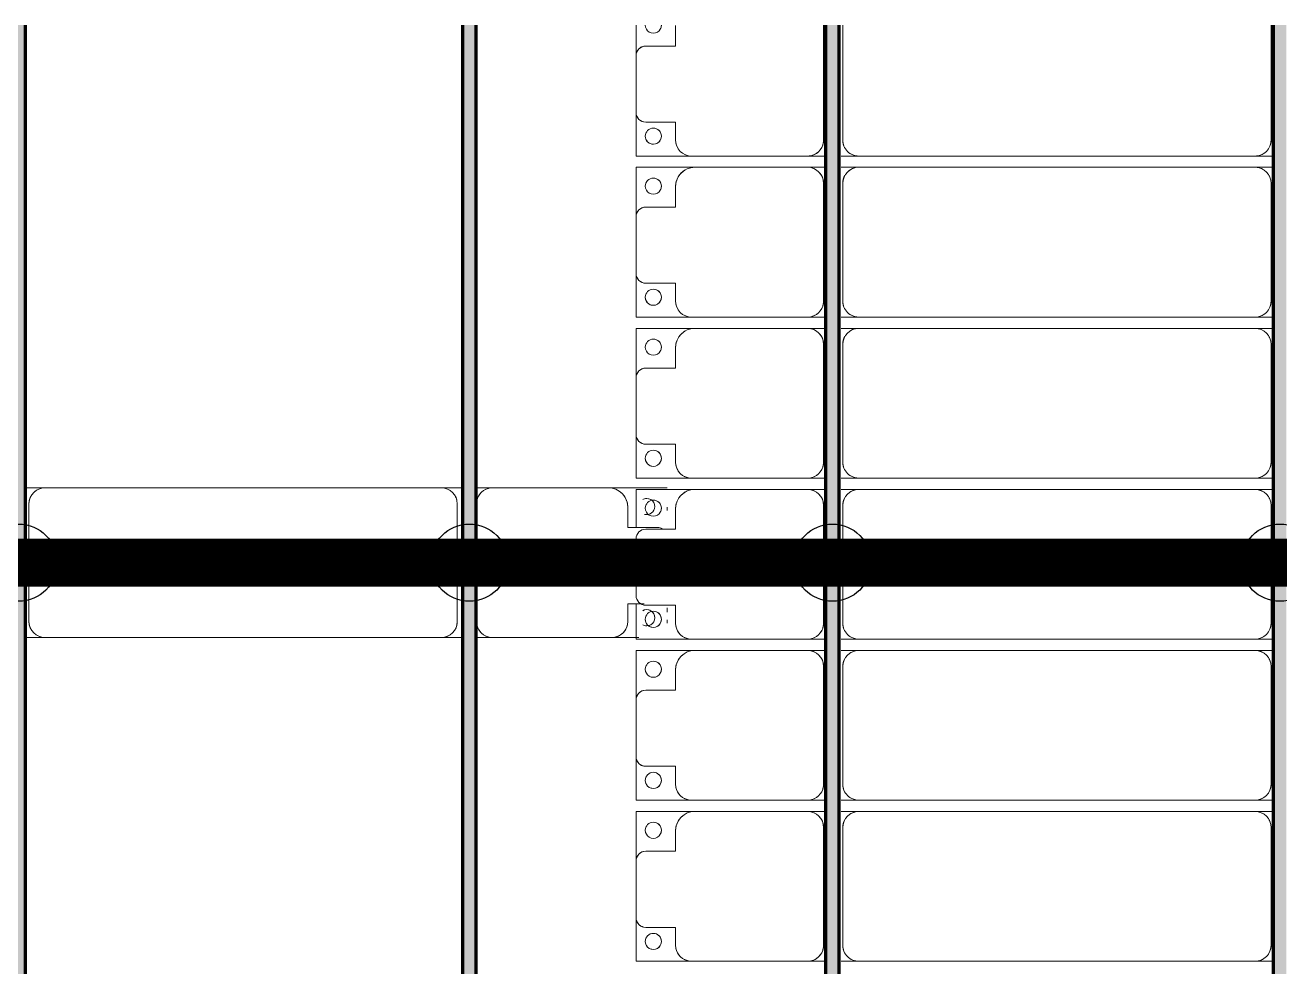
# Model space of a CAD drawing. Header units: millimetres. Extents: x -268744 to 115753, y -96240 to -10461.
# Drawn here: x -186944 to -183046, y -25571 to -22647 of the extents above; entities that cross this region are included whole.
import ezdxf

# ---------------------------------------------------------------- set-up
doc = ezdxf.new("R2010")
doc.units = ezdxf.units.MM
doc.layers.add('A-GENM', color=13, linetype='Continuous', lineweight=9)
doc.layers.add('S-BEAM', color=12, linetype='Continuous', lineweight=9)
doc.layers.add('GC-HOP 40x60 GIA CUONG', color=1, linetype='Continuous')

# ---------------------------------------------------------------- blocks, each defined once
blk = doc.blocks.new('Dai phao do pin - DẢI PHAO ĐỠ PIN-V23-KHUNG KẾT CẤU BÈ PIN 1')
at = {"layer": 'A-GENM', "color": 7}
for p, q in [((67087.6, 241.6), (67149.7, 241.6)), ((67087.6, 241.6), (67149.7, 241.6)), ((68380.3, 241.6), (67149.7, 241.6)), ((68380.3, 241.6), (68447.6, 241.6)), ((68380.3, 241.6), (68447.6, 241.6)), ((68487.6, 241.6), (68539.7, 241.6)), ((68487.6, 241.6), (68539.7, 241.6)), ((68899.7, 241.6), (68539.7, 241.6)), ((68899.7, 241.6), (69082.2, 241.6)), ((69082.2, 241.6), (68899.7, 241.6)), ((67099.7, 191.6), (67099.7, -173.4)), ((68430.3, -173.4), (68430.3, 191.6)), ((68489.7, 191.6), (68489.7, -173.4)), ((68959.7, 118.2), (68959.7, 181.6)), ((69082.2, 181.2), (69082.2, 170.6)), ((69082.2, 170.6), (69082.2, 181.2)), ((69052.2, 118.2), (68959.7, 118.2)), ((68959.7, -173.4), (68959.7, -118.2)), ((68959.7, -118.2), (69010.6, -118.2)), ((69082.2, -131.3), (69082.2, -144.7)), ((69082.2, -144.7), (69082.2, -131.3)), ((69082.2, -168), (69082.2, -178.9)), ((69082.2, -178.9), (69082.2, -168)), ((67149.7, -223.4), (67087.6, -223.4)), ((67149.7, -223.4), (67087.6, -223.4)), ((67149.7, -223.4), (68380.3, -223.4)), ((68447.6, -223.4), (68380.3, -223.4)), ((68447.6, -223.4), (68380.3, -223.4)), ((68539.7, -223.4), (68487.6, -223.4)), ((68539.7, -223.4), (68487.6, -223.4)), ((68539.7, -223.4), (68909.7, -223.4)), ((68993.6, -223.4), (68909.7, -223.4)), ((68909.7, -223.4), (68993.6, -223.4))]:
    blk.add_line(p, q, dxfattribs=at)
for centre, radius, start, end in [((67149.7, 191.6), 50, 90, 180), ((67149.7, 191.6), 50, 105, 135), ((68380.3, 191.6), 50, 360, 90), ((68380.3, 191.6), 50, 60, 90), ((68539.7, 191.6), 50, 90, 180), ((68539.7, 191.6), 50, 105, 180), ((68899.7, 181.6), 60, 360, 90), ((67149.7, 191.6), 50, 150, 180), ((68380.3, 191.6), 50, 15, 30), ((68899.7, 181.6), 60, 360, 60), ((69018.6, 183.2), 25, 0, 120), ((69018.6, 183.2), 25, 90, 120), ((69018.6, 183.2), 25, 0, 89.8669), ((69018.6, 183.2), 25, 255, 0), ((69018.6, 183.2), 25, 255, 0), ((69052.2, 88.2), 30, 60, 90), ((69018.6, -161.8), 25, 0, 120), ((69018.6, -161.8), 25, 105, 120), ((69018.6, -161.8), 25, 0, 89.8669), ((67149.7, -173.4), 50, 180, 270), ((67149.7, -173.4), 50, 180, 210), ((68380.3, -173.4), 50, 270, 0), ((68380.3, -173.4), 50, 330, 0), ((68539.7, -173.4), 50, 180, 270), ((68539.7, -173.4), 50, 180, 255), ((68909.7, -173.4), 50, 270, 360), ((68909.7, -173.4), 50, 285, 360), ((69018.6, -161.8), 25, 240, 0), ((69018.6, -161.8), 25, 240, 270), ((69018.6, -161.8), 25, 270.1331, 0), ((67149.7, -173.4), 50, 240, 270), ((68380.3, -173.4), 50, 285, 300)]:
    blk.add_arc(centre, radius, start, end, dxfattribs=at)
blk = doc.blocks.new('Dải phao đi lại kèm đỡ invester - DẢI PHAO ĐI LẠI-102783-KHUNG KẾT CẤU BÈ PIN 1')
at = {"layer": 'A-GENM', "color": 7}
for p, q in [((2723.4, 667.6), (2723.4, 610.3)), ((2723.4, 667.6), (2723.4, 610.3)), ((2758.4, 610.3), (2758.4, 667.6)), ((2758.4, 610.3), (2758.4, 667.6)), ((3223.4, 667.6), (3223.4, 610.3)), ((3223.4, 667.6), (3223.4, 610.3)), ((3258.4, 610.3), (3258.4, 667.6)), ((3258.4, 610.3), (3258.4, 667.6)), ((3723.4, 667.6), (3723.4, 610.3)), ((3723.4, 667.6), (3723.4, 610.3)), ((3758.4, 610.3), (3758.4, 667.6)), ((3758.4, 610.3), (3758.4, 667.6)), ((4223.4, 667.6), (4223.4, 610.3)), ((4223.4, 667.6), (4223.4, 610.3)), ((4258.4, 610.3), (4258.4, 667.6)), ((4258.4, 610.3), (4258.4, 667.6)), ((4723.4, 667.6), (4723.4, 610.3)), ((4723.4, 667.6), (4723.4, 610.3)), ((4758.4, 610.3), (4758.4, 667.6)), ((4758.4, 610.3), (4758.4, 667.6)), ((5223.4, 667.6), (5223.4, 610.3)), ((5223.4, 667.6), (5223.4, 610.3)), ((2673.4, 660.3), (2316.8, 660.3)), ((3173.4, 660.3), (2808.4, 660.3)), ((3673.4, 660.3), (3308.4, 660.3)), ((4173.4, 660.3), (3808.4, 660.3)), ((4673.4, 660.3), (4308.4, 660.3)), ((5173.4, 660.3), (4808.4, 660.3)), ((2723.4, -620.3), (2723.4, 610.3)), ((2758.4, 610.3), (2758.4, -620.3)), ((3223.4, -620.3), (3223.4, 610.3)), ((3258.4, 610.3), (3258.4, -620.3)), ((3723.4, -620.3), (3723.4, 610.3)), ((3758.4, 610.3), (3758.4, -620.3)), ((4223.4, -620.3), (4223.4, 610.3)), ((4258.4, 610.3), (4258.4, -620.3)), ((4723.4, -620.3), (4723.4, 610.3)), ((4758.4, 610.3), (4758.4, -620.3)), ((5223.4, -620.3), (5223.4, 610.3)), ((2723.4, -620.3), (2723.4, -674.8)), ((2723.4, -620.3), (2723.4, -674.8)), ((2758.4, -674.8), (2758.4, -620.3)), ((2758.4, -674.8), (2758.4, -620.3)), ((3223.4, -620.3), (3223.4, -674.8)), ((3223.4, -620.3), (3223.4, -674.8)), ((3258.4, -674.8), (3258.4, -620.3)), ((3258.4, -674.8), (3258.4, -620.3)), ((3723.4, -620.3), (3723.4, -674.8)), ((3723.4, -620.3), (3723.4, -674.8)), ((3758.4, -674.8), (3758.4, -620.3)), ((3758.4, -674.8), (3758.4, -620.3)), ((4223.4, -620.3), (4223.4, -674.8)), ((4223.4, -620.3), (4223.4, -674.8)), ((4258.4, -674.8), (4258.4, -620.3)), ((4258.4, -674.8), (4258.4, -620.3)), ((4723.4, -620.3), (4723.4, -674.8)), ((4723.4, -620.3), (4723.4, -674.8)), ((4758.4, -674.8), (4758.4, -620.3)), ((4758.4, -674.8), (4758.4, -620.3)), ((5223.4, -620.3), (5223.4, -674.8)), ((5223.4, -620.3), (5223.4, -674.8)), ((2316.8, -670.3), (2673.4, -670.3)), ((2808.4, -670.3), (3173.4, -670.3)), ((3308.4, -670.3), (3673.4, -670.3)), ((3808.4, -670.3), (4173.4, -670.3)), ((4308.4, -670.3), (4673.4, -670.3)), ((4808.4, -670.3), (5173.4, -670.3)), ((2673.4, -729.7), (2316.8, -729.7)), ((2723.4, -722.4), (2723.4, -779.7)), ((2723.4, -722.4), (2723.4, -779.7)), ((2758.4, -779.7), (2758.4, -722.4)), ((2758.4, -779.7), (2758.4, -722.4)), ((3173.4, -729.7), (2808.4, -729.7)), ((3223.4, -722.4), (3223.4, -779.7)), ((3223.4, -722.4), (3223.4, -779.7)), ((3258.4, -779.7), (3258.4, -722.4)), ((3258.4, -779.7), (3258.4, -722.4)), ((3673.4, -729.7), (3308.4, -729.7)), ((3723.4, -722.4), (3723.4, -779.7)), ((3723.4, -722.4), (3723.4, -779.7)), ((3758.4, -779.7), (3758.4, -722.4)), ((3758.4, -779.7), (3758.4, -722.4)), ((4173.4, -729.7), (3808.4, -729.7)), ((4223.4, -722.4), (4223.4, -779.7)), ((4223.4, -722.4), (4223.4, -779.7)), ((4258.4, -779.7), (4258.4, -722.4)), ((4258.4, -779.7), (4258.4, -722.4)), ((4673.4, -729.7), (4308.4, -729.7)), ((4723.4, -722.4), (4723.4, -779.7)), ((4723.4, -722.4), (4723.4, -779.7)), ((4758.4, -779.7), (4758.4, -722.4)), ((4758.4, -779.7), (4758.4, -722.4)), ((5173.4, -729.7), (4808.4, -729.7)), ((5223.4, -722.4), (5223.4, -779.7)), ((5223.4, -722.4), (5223.4, -779.7)), ((2723.4, -1139.7), (2723.4, -779.7)), ((2758.4, -779.7), (2758.4, -1129.7)), ((3223.4, -1139.7), (3223.4, -779.7)), ((3258.4, -779.7), (3258.4, -1129.7)), ((3723.4, -1139.7), (3723.4, -779.7)), ((3758.4, -779.7), (3758.4, -1129.7)), ((4223.4, -1139.7), (4223.4, -779.7)), ((4258.4, -779.7), (4258.4, -1129.7)), ((4723.4, -1139.7), (4723.4, -779.7)), ((4758.4, -779.7), (4758.4, -1129.7)), ((5223.4, -1139.7), (5223.4, -779.7)), ((2758.4, -1312.2), (2758.4, -1129.7)), ((2758.4, -1129.7), (2758.4, -1312.2)), ((3258.4, -1312.2), (3258.4, -1129.7)), ((3258.4, -1129.7), (3258.4, -1312.2)), ((3758.4, -1312.2), (3758.4, -1129.7)), ((3758.4, -1129.7), (3758.4, -1312.2)), ((4258.4, -1312.2), (4258.4, -1129.7)), ((4258.4, -1129.7), (4258.4, -1312.2)), ((4758.4, -1312.2), (4758.4, -1129.7)), ((4758.4, -1129.7), (4758.4, -1312.2)), ((2723.4, -1139.7), (2723.4, -1312.2)), ((2723.4, -1312.2), (2723.4, -1139.7)), ((3223.4, -1139.7), (3223.4, -1312.2)), ((3223.4, -1312.2), (3223.4, -1139.7)), ((3723.4, -1139.7), (3723.4, -1312.2)), ((3723.4, -1312.2), (3723.4, -1139.7)), ((4223.4, -1139.7), (4223.4, -1312.2)), ((4223.4, -1312.2), (4223.4, -1139.7)), ((4723.4, -1139.7), (4723.4, -1312.2)), ((4723.4, -1312.2), (4723.4, -1139.7)), ((5223.4, -1139.7), (5223.4, -1312.2)), ((5223.4, -1312.2), (5223.4, -1139.7)), ((2318.4, -1189.7), (2381.8, -1189.7)), ((2381.8, -1189.7), (2381.8, -1282.2)), ((2618.2, -1282.2), (2618.2, -1189.7)), ((2618.2, -1189.7), (2673.4, -1189.7)), ((2818.4, -1189.7), (2881.8, -1189.7)), ((2881.8, -1189.7), (2881.8, -1282.2)), ((3118.2, -1282.2), (3118.2, -1189.7)), ((3118.2, -1189.7), (3173.4, -1189.7)), ((3318.4, -1189.7), (3381.8, -1189.7)), ((3381.8, -1189.7), (3381.8, -1282.2)), ((3618.2, -1282.2), (3618.2, -1189.7)), ((3618.2, -1189.7), (3673.4, -1189.7)), ((3818.4, -1189.7), (3881.8, -1189.7)), ((3881.8, -1189.7), (3881.8, -1282.2)), ((4118.2, -1282.2), (4118.2, -1189.7)), ((4118.2, -1189.7), (4173.4, -1189.7)), ((4318.4, -1189.7), (4381.8, -1189.7)), ((4381.8, -1189.7), (4381.8, -1282.2)), ((4618.2, -1282.2), (4618.2, -1189.7)), ((4618.2, -1189.7), (4673.4, -1189.7)), ((4818.4, -1189.7), (4881.8, -1189.7)), ((4881.8, -1189.7), (4881.8, -1282.2)), ((5118.2, -1282.2), (5118.2, -1189.7)), ((5118.2, -1189.7), (5173.4, -1189.7)), ((2411.8, -1312.2), (2316.8, -1312.2)), ((2316.8, -1312.2), (2411.8, -1312.2)), ((2411.8, -1312.2), (2588.2, -1312.2)), ((2723.4, -1312.2), (2588.2, -1312.2)), ((2588.2, -1312.2), (2723.4, -1312.2)), ((2911.8, -1312.2), (2758.4, -1312.2)), ((2765.6, -1312.2), (2911.8, -1312.2)), ((2911.8, -1312.2), (3088.2, -1312.2)), ((3223.4, -1312.2), (3088.2, -1312.2)), ((3088.2, -1312.2), (3223.4, -1312.2)), ((3411.8, -1312.2), (3258.4, -1312.2)), ((3258.4, -1312.2), (3411.8, -1312.2)), ((3411.8, -1312.2), (3588.2, -1312.2)), ((3723.4, -1312.2), (3588.2, -1312.2)), ((3588.2, -1312.2), (3723.4, -1312.2)), ((3876.8, -1312.2), (3758.4, -1312.2)), ((3758.4, -1312.2), (3876.8, -1312.2)), ((3911.8, -1312.2), (4088.2, -1312.2)), ((4223.4, -1312.2), (4113.2, -1312.2)), ((4113.2, -1312.2), (4223.4, -1312.2)), ((4411.8, -1312.2), (4258.4, -1312.2)), ((4258.4, -1312.2), (4411.8, -1312.2)), ((4411.8, -1312.2), (4588.2, -1312.2)), ((4723.4, -1312.2), (4588.2, -1312.2)), ((4588.2, -1312.2), (4723.4, -1312.2)), ((4911.8, -1312.2), (4758.4, -1312.2)), ((4758.4, -1312.2), (4911.8, -1312.2)), ((4911.8, -1312.2), (5088.2, -1312.2)), ((5223.4, -1312.2), (5088.2, -1312.2)), ((5088.2, -1312.2), (5223.4, -1312.2))]:
    blk.add_line(p, q, dxfattribs=at)
for centre, radius, start, end in [((2673.4, 610.3), 50, 360, 90), ((2673.4, 610.3), 50, 60, 90), ((2673.4, 610.3), 50, 15, 30), ((2808.4, 610.3), 50, 90, 180), ((2808.4, 610.3), 50, 149.0031, 180), ((2808.4, 610.3), 50, 105, 120), ((3173.4, 610.3), 50, 360, 90), ((3173.4, 610.3), 50, 60, 90), ((3173.4, 610.3), 50, 15, 30), ((3308.4, 610.3), 50, 90, 180), ((3308.4, 610.3), 50, 150, 180), ((3308.4, 610.3), 50, 105, 120), ((3673.4, 610.3), 50, 360, 90), ((3673.4, 610.3), 50, 60, 90), ((3673.4, 610.3), 50, 15, 30), ((3808.4, 610.3), 50, 90, 180), ((3808.4, 610.3), 50, 150, 180), ((3808.4, 610.3), 50, 105, 120), ((4173.4, 610.3), 50, 360, 90), ((4173.4, 610.3), 50, 60, 90), ((4173.4, 610.3), 50, 15, 30), ((4308.4, 610.3), 50, 90, 180), ((4308.4, 610.3), 50, 150, 180), ((4308.4, 610.3), 50, 105, 120), ((4673.4, 610.3), 50, 360, 90), ((4673.4, 610.3), 50, 60, 90), ((4673.4, 610.3), 50, 15, 30), ((4808.4, 610.3), 50, 90, 180), ((4808.4, 610.3), 50, 150, 180), ((4808.4, 610.3), 50, 105, 120), ((5173.4, 610.3), 50, 360, 90), ((5173.4, 610.3), 50, 60, 90), ((5173.4, 610.3), 50, 15, 30), ((2673.4, -620.3), 50, 270, 0), ((2673.4, -620.3), 50, 330, 0), ((2808.4, -620.3), 50, 180, 270), ((3173.4, -620.3), 50, 270, 0), ((3173.4, -620.3), 50, 330, 0), ((3308.4, -620.3), 50, 180, 270), ((3673.4, -620.3), 50, 270, 0), ((3673.4, -620.3), 50, 330, 0), ((3808.4, -620.3), 50, 180, 270), ((4173.4, -620.3), 50, 270, 0), ((4173.4, -620.3), 50, 330, 0), ((4308.4, -620.3), 50, 180, 270), ((4673.4, -620.3), 50, 270, 0), ((4673.4, -620.3), 50, 330, 0), ((4808.4, -620.3), 50, 180, 270), ((5173.4, -620.3), 50, 270, 0), ((5173.4, -620.3), 50, 330, 0), ((2808.4, -620.3), 50, 195, 225), ((3308.4, -620.3), 50, 195, 225), ((3808.4, -620.3), 50, 195, 225), ((4308.4, -620.3), 50, 195, 225), ((4808.4, -620.3), 50, 195, 225), ((2673.4, -620.3), 50, 270, 300), ((2808.4, -620.3), 50, 240, 270), ((3173.4, -620.3), 50, 270, 300), ((3308.4, -620.3), 50, 240, 270), ((3673.4, -620.3), 50, 270, 300), ((3808.4, -620.3), 50, 240, 270), ((4173.4, -620.3), 50, 270, 300), ((4308.4, -620.3), 50, 240, 270), ((4673.4, -620.3), 50, 270, 300), ((4808.4, -620.3), 50, 240, 270), ((5173.4, -620.3), 50, 270, 300), ((2673.4, -779.7), 50, 360, 90), ((2673.4, -779.7), 50, 15, 90), ((2808.4, -779.7), 50, 90, 180), ((2808.4, -779.7), 50, 90, 165), ((3173.4, -779.7), 50, 360, 90), ((3173.4, -779.7), 50, 15, 90), ((3308.4, -779.7), 50, 90, 180), ((3308.4, -779.7), 50, 90, 165), ((3673.4, -779.7), 50, 360, 90), ((3673.4, -779.7), 50, 15, 90), ((3808.4, -779.7), 50, 90, 180), ((3808.4, -779.7), 50, 90, 165), ((4173.4, -779.7), 50, 360, 90), ((4173.4, -779.7), 50, 15, 90), ((4308.4, -779.7), 50, 90, 180), ((4308.4, -779.7), 50, 90, 165), ((4673.4, -779.7), 50, 360, 90), ((4673.4, -779.7), 50, 15, 90), ((4808.4, -779.7), 50, 90, 180), ((4808.4, -779.7), 50, 90, 165), ((5173.4, -779.7), 50, 360, 90), ((5173.4, -779.7), 50, 15, 90), ((2818.4, -1129.7), 60, 180, 270), ((3318.4, -1129.7), 60, 180, 270), ((3818.4, -1129.7), 60, 180, 270), ((4318.4, -1129.7), 60, 180, 270), ((4818.4, -1129.7), 60, 180, 270), ((2673.4, -1139.7), 50, 270, 360), ((2673.4, -1139.7), 50, 270, 345), ((2818.4, -1129.7), 60, 210, 270), ((3173.4, -1139.7), 50, 270, 360), ((3173.4, -1139.7), 50, 270, 345), ((3318.4, -1129.7), 60, 210, 270), ((3673.4, -1139.7), 50, 270, 360), ((3673.4, -1139.7), 50, 270, 345), ((3818.4, -1129.7), 60, 210, 270), ((4173.4, -1139.7), 50, 270, 360), ((4173.4, -1139.7), 50, 270, 345), ((4318.4, -1129.7), 60, 210, 270), ((4673.4, -1139.7), 50, 270, 360), ((4673.4, -1139.7), 50, 270, 345), ((4818.4, -1129.7), 60, 210, 270), ((5173.4, -1139.7), 50, 270, 360), ((5173.4, -1139.7), 50, 270, 345), ((2316.8, -1258.6), 25, 270, 90), ((2316.8, -1258.6), 25, 60, 90), ((2316.8, -1258.6), 25, 270, 30), ((2661.8, -1258.6), 25, 90, 270), ((2661.8, -1258.6), 25, 90, 165), ((2661.8, -1258.6), 25, 270, 90), ((2661.8, -1258.6), 25, 15, 90), ((2816.8, -1258.6), 25, 90, 270), ((2816.8, -1258.6), 25, 90, 165), ((2816.8, -1258.6), 25, 270, 90), ((2816.8, -1258.6), 25, 60, 90), ((2816.8, -1258.6), 25, 270, 30), ((3161.8, -1258.6), 25, 90, 270), ((3161.8, -1258.6), 25, 90, 165), ((3161.8, -1258.6), 25, 270, 90), ((3161.8, -1258.6), 25, 15, 90), ((3316.8, -1258.6), 25, 90, 270), ((3316.8, -1258.6), 25, 90, 165), ((3316.8, -1258.6), 25, 270, 90), ((3316.8, -1258.6), 25, 60, 90), ((3316.8, -1258.6), 25, 270, 30), ((3661.8, -1258.6), 25, 90, 270), ((3661.8, -1258.6), 25, 90, 165), ((3661.8, -1258.6), 25, 270, 90), ((3661.8, -1258.6), 25, 15, 90), ((3816.8, -1258.6), 25, 90, 270), ((3816.8, -1258.6), 25, 90, 165), ((3816.8, -1258.6), 25, 270, 90), ((3816.8, -1258.6), 25, 60, 90), ((3816.8, -1258.6), 25, 270, 30), ((4161.8, -1258.6), 25, 90, 270), ((4161.8, -1258.6), 25, 90, 165), ((4161.8, -1258.6), 25, 270, 90), ((4161.8, -1258.6), 25, 15, 90), ((4316.8, -1258.6), 25, 90, 270), ((4316.8, -1258.6), 25, 90, 165), ((4316.8, -1258.6), 25, 270, 90), ((4316.8, -1258.6), 25, 60, 90), ((4316.8, -1258.6), 25, 270, 30), ((4661.8, -1258.6), 25, 90, 270), ((4661.8, -1258.6), 25, 90, 165), ((4661.8, -1258.6), 25, 270, 90), ((4661.8, -1258.6), 25, 15, 90), ((4816.8, -1258.6), 25, 90, 270), ((4816.8, -1258.6), 25, 90, 165), ((4816.8, -1258.6), 25, 270, 90), ((4816.8, -1258.6), 25, 60, 90), ((4816.8, -1258.6), 25, 270, 30), ((5161.8, -1258.6), 25, 90, 270), ((5161.8, -1258.6), 25, 90, 165), ((5161.8, -1258.6), 25, 270, 90), ((5161.8, -1258.6), 25, 15, 90), ((2411.8, -1282.2), 30, 180, 270), ((2588.2, -1282.2), 30, 270, 0), ((2661.8, -1258.6), 25, 180, 270), ((2661.8, -1258.6), 25, 270, 0), ((2816.8, -1258.6), 25, 180, 270), ((2911.8, -1282.2), 30, 180, 270), ((3088.2, -1282.2), 30, 270, 0), ((3161.8, -1258.6), 25, 180, 270), ((3161.8, -1258.6), 25, 270, 0), ((3316.8, -1258.6), 25, 180, 270), ((3411.8, -1282.2), 30, 180, 270), ((3588.2, -1282.2), 30, 270, 0), ((3661.8, -1258.6), 25, 180, 270), ((3661.8, -1258.6), 25, 270, 360), ((3816.8, -1258.6), 25, 180, 270), ((3911.8, -1282.2), 30, 180, 270), ((4088.2, -1282.2), 30, 270, 0), ((4161.8, -1258.6), 25, 180, 270), ((4161.8, -1258.6), 25, 270, 0), ((4316.8, -1258.6), 25, 180, 270), ((4411.8, -1282.2), 30, 180, 270), ((4588.2, -1282.2), 30, 270, 0), ((4661.8, -1258.6), 25, 180, 270), ((4661.8, -1258.6), 25, 270, 360), ((4816.8, -1258.6), 25, 180, 270), ((4911.8, -1282.2), 30, 180, 270), ((5088.2, -1282.2), 30, 270, 0), ((5161.8, -1258.6), 25, 180, 270), ((5161.8, -1258.6), 25, 270, 0), ((2411.8, -1282.2), 30, 195, 225), ((2411.8, -1282.2), 30, 195, 255), ((2411.8, -1282.2), 30, 195, 225), ((2588.2, -1282.2), 30, 285, 345), ((2588.2, -1282.2), 30, 285, 300), ((2588.2, -1282.2), 30, 285, 300), ((2588.2, -1282.2), 30, 315, 345), ((2588.2, -1282.2), 30, 315, 345), ((2911.8, -1282.2), 30, 195, 225), ((2911.8, -1282.2), 30, 195, 255), ((2911.8, -1282.2), 30, 195, 225), ((3088.2, -1282.2), 30, 285, 345), ((3088.2, -1282.2), 30, 285, 300), ((3088.2, -1282.2), 30, 285, 300), ((3088.2, -1282.2), 30, 315, 345), ((3088.2, -1282.2), 30, 315, 345), ((3411.8, -1282.2), 30, 195, 225), ((3411.8, -1282.2), 30, 195, 255), ((3411.8, -1282.2), 30, 195, 225), ((3588.2, -1282.2), 30, 285, 345), ((3588.2, -1282.2), 30, 285, 300), ((3588.2, -1282.2), 30, 285, 300), ((3588.2, -1282.2), 30, 315, 345), ((3588.2, -1282.2), 30, 315, 345), ((4088.2, -1282.2), 30, 330, 345), ((4088.2, -1282.2), 30, 330, 345), ((4411.8, -1282.2), 30, 195, 225), ((4411.8, -1282.2), 30, 195, 255), ((4411.8, -1282.2), 30, 195, 225), ((4588.2, -1282.2), 30, 285, 345), ((4588.2, -1282.2), 30, 285, 300), ((4588.2, -1282.2), 30, 285, 300), ((4588.2, -1282.2), 30, 324.4993, 345), ((4588.2, -1282.2), 30, 324.4993, 345), ((4911.8, -1282.2), 30, 195, 225), ((4911.8, -1282.2), 30, 195, 255), ((4911.8, -1282.2), 30, 195, 225), ((5088.2, -1282.2), 30, 285, 345), ((5088.2, -1282.2), 30, 285, 300), ((5088.2, -1282.2), 30, 285, 300), ((5088.2, -1282.2), 30, 315, 345), ((5088.2, -1282.2), 30, 315, 345)]:
    blk.add_arc(centre, radius, start, end, dxfattribs=at)
blk = doc.blocks.new('Dầm C52 - Dầm C52-V2-KHUNG KẾT CẤU BÈ PIN 1')
at = {"layer": 'S-BEAM', "lineweight": 140}
h = blk.add_hatch(color=1, dxfattribs=at)
h.paths.add_polyline_path([(-25480.9, 20), (-25480.9, -20), (-25440.9, -20), (-25440.9, 20)])
h.paths.add_polyline_path([(-25400.9, 20), (-25400.9, -20), (-19440.9, -20), (-19443, 20), (-24983.5, 20)])
h.paths.add_polyline_path([(-19400.9, 20), (-19400.9, -20), (-13440.9, -20), (-13440.9, 20), (-18519.6, 20)])
h.paths.add_polyline_path([(-13400.9, -20), (-7440.9, -20), (-7440.9, 20), (-13400.9, 20)])
h.paths.add_polyline_path([(-7400.9, 20), (-7400.9, -20), (-1440.9, -20), (-1440.9, 20), (-6515.3, 20)])
h.paths.add_polyline_path([(-1400.9, 20), (-1400.9, -20), (4559.1, -20), (4559.1, 20), (-974.9, 20)])
h.paths.add_polyline_path([(4599.1, -20), (10559.1, -20), (10559.1, 20), (4599.1, 20)])
h.paths.add_polyline_path([(10599.1, -20), (16559.1, -20), (16559.1, 20), (10599.1, 20)])
h.paths.add_polyline_path([(16599.1, 20), (16599.1, -20), (22559.1, -20), (22559.1, 20), (17493.2, 20)])
h.paths.add_polyline_path([(22599.1, 20), (22599.1, -20), (25259.1, -20), (25259.1, 20), (23033.7, 20)])
h.paths.add_polyline_path([(25299.1, -20), (25480.9, -20), (25480.9, 20), (25299.1, 20)])
at = {"layer": 'S-BEAM', "color": 1, "lineweight": 140}
blk.add_line((22559.1, -20), (16599.1, -20), dxfattribs=at)
blk = doc.blocks.new('Dầm C52 - Dầm C52-V19-KHUNG KẾT CẤU BÈ PIN 1')
at = {"layer": 'S-BEAM', "lineweight": 140}
h = blk.add_hatch(color=1, dxfattribs=at)
h.paths.add_polyline_path([(-25480.9, 20), (-25480.9, -20), (-25440.9, -20), (-25445.2, 20)])
h.paths.add_polyline_path([(-25400.9, -20), (-19440.9, -20), (-19443, 20), (-25400.9, 20)])
h.paths.add_polyline_path([(-19400.9, -20), (-13440.9, -20), (-13440.9, 20), (-19400.9, 20)])
h.paths.add_polyline_path([(-13400.9, -20), (-7440.9, -20), (-7440.9, 20), (-13400.9, 20)])
h.paths.add_polyline_path([(-7400.9, -20), (-1440.9, -20), (-1440.9, 20), (-7400.9, 20)])
h.paths.add_polyline_path([(-1400.9, -20), (4559.1, -20), (4559.1, 20), (-1400.9, 20)])
h.paths.add_polyline_path([(4599.1, -20), (10559.1, -20), (10559.1, 20), (4599.1, 20)])
h.paths.add_polyline_path([(10599.1, -20), (16559.1, -20), (16559.1, 20), (10599.1, 20)])
h.paths.add_polyline_path([(16599.1, -20), (22559.1, -20), (22559.1, 20), (16599.1, 20)])
h.paths.add_polyline_path([(22599.1, -20), (25259.1, -20), (25259.1, 20), (22599.1, 20)])
h.paths.add_polyline_path([(25299.1, 20), (25299.1, -20), (25441.8, -20), (25441.8, 20)])
at = {"layer": 'S-BEAM', "color": 1, "lineweight": 140}
for p, q in [((16599.1, 20), (22559.1, 20)), ((22559.1, -20), (16599.1, -20))]:
    blk.add_line(p, q, dxfattribs=at)
blk = doc.blocks.new('Dầm C52 - Dầm C52-V1-KHUNG KẾT CẤU BÈ PIN 1')
at = {"layer": 'S-BEAM', "lineweight": 140}
h = blk.add_hatch(color=1, dxfattribs=at)
h.paths.add_polyline_path([(-25480.9, 20), (-25480.9, -20), (-25440.9, -20), (-25445.2, 20)])
h.paths.add_polyline_path([(-25400.9, -20), (-19440.9, -20), (-19443, 20), (-25400.9, 20)])
h.paths.add_polyline_path([(-19400.9, 20), (-19400.9, -20), (-13440.9, -20), (-13440.9, 20), (-18981.3, 20)])
h.paths.add_polyline_path([(-13400.9, -20), (-7440.9, -20), (-7440.9, 20), (-13400.9, 20)])
h.paths.add_polyline_path([(-7400.9, 20), (-7400.9, -20), (-1440.9, -20), (-1440.9, 20), (-6977, 20)])
h.paths.add_polyline_path([(-1400.9, -20), (4559.1, -20), (4559.1, 20), (-1400.9, 20)])
h.paths.add_polyline_path([(4599.1, 20), (4599.1, -20), (10559.1, -20), (10559.1, 20), (5027.2, 20)])
h.paths.add_polyline_path([(10599.1, -20), (16559.1, -20), (16559.1, 20), (10599.1, 20)])
h.paths.add_polyline_path([(16599.1, 20), (16599.1, -20), (22559.1, -20), (22559.1, 20), (17031.5, 20)])
h.paths.add_polyline_path([(22599.1, -20), (25259.1, -20), (25259.1, 20), (22599.1, 20)])
h.paths.add_polyline_path([(25299.1, -20), (25480.9, -20), (25480.9, 20), (25299.1, 20)])
at = {"layer": 'S-BEAM', "color": 1, "lineweight": 140}
for p, q in [((16599.1, 20), (22559.1, 20)), ((22559.1, -20), (16599.1, -20))]:
    blk.add_line(p, q, dxfattribs=at)
blk = doc.blocks.new('Dầm C52 - Dầm C52-102503-KHUNG KẾT CẤU BÈ PIN 1')
at = {"layer": 'S-BEAM', "lineweight": 140}
h = blk.add_hatch(color=1, dxfattribs=at)
h.paths.add_polyline_path([(-25480.9, 20), (-25480.9, -20), (-25440.9, -20), (-25440.9, 20)])
h.paths.add_polyline_path([(-25400.9, 20), (-25400.9, -20), (-19440.9, -20), (-19443, 20), (-24983.5, 20)])
h.paths.add_polyline_path([(-19400.9, 20), (-19400.9, -20), (-13440.9, -20), (-13440.9, 20), (-17596.2, 20)])
h.paths.add_polyline_path([(-13400.9, -20), (-7440.9, -20), (-7440.9, 20), (-13400.9, 20)])
h.paths.add_polyline_path([(-7400.9, -20), (-1440.9, -20), (-1440.9, 20), (-7400.9, 20)])
h.paths.add_polyline_path([(-1400.9, -20), (4559.1, -20), (4559.1, 20), (-1400.9, 20)])
h.paths.add_polyline_path([(4599.1, -20), (10559.1, -20), (10559.1, 20), (4599.1, 20)])
h.paths.add_polyline_path([(10599.1, 20), (10599.1, -20), (16559.1, -20), (16559.1, 20), (11952.8, 20)])
h.paths.add_polyline_path([(16599.1, -20), (22559.1, -20), (22559.1, 20), (16599.1, 20)])
h.paths.add_polyline_path([(22599.1, -20), (25259.1, -20), (25259.1, 20), (22599.1, 20)])
h.paths.add_polyline_path([(25299.1, -20), (25441.8, -20), (25441.8, 20), (25299.1, 20)])
at = {"layer": 'S-BEAM', "color": 1, "lineweight": 140}
blk.add_line((16599.1, 20), (22559.1, 20), dxfattribs=at)
blk = doc.blocks.new('be pin 1_rvt-1-KHUNG KẾT CẤU BÈ PIN 1')
at = {"layer": 'A-GENM', "lineweight": 9, "rotation": 270.0000000003262}
blk.add_blockref('Dải phao đi lại kèm đỡ invester - DẢI PHAO ĐI LẠI-102783-KHUNG KẾT CẤU BÈ PIN 1', (-183734, -20329.7), dxfattribs=at)
at = {"layer": 'A-GENM', "lineweight": 9}
blk.add_blockref('Dai phao do pin - DẢI PHAO ĐỠ PIN-V23-KHUNG KẾT CẤU BÈ PIN 1', (-254031.8, -24324.7), dxfattribs=at)
at = {"layer": 'S-BEAM', "lineweight": 9, "rotation": 90.00000000032618}
for name, p in [('Dầm C52 - Dầm C52-V2-KHUNG KẾT CẤU BÈ PIN 1', (-186964.1, -45205.6)), ('Dầm C52 - Dầm C52-V1-KHUNG KẾT CẤU BÈ PIN 1', (-184436.4, -45205.6)), ('Dầm C52 - Dầm C52-V19-KHUNG KẾT CẤU BÈ PIN 1', (-185564.1, -45205.6)), ('Dầm C52 - Dầm C52-102503-KHUNG KẾT CẤU BÈ PIN 1', (-183046.4, -45205.6))]:
    blk.add_blockref(name, p, dxfattribs=at)

msp = doc.modelspace()

# ---------------------------------------------------------------- linework, layer by layer
at = {"layer": 'GC-HOP 40x60 GIA CUONG', "const_width": 150}
msp.add_lwpolyline([(-194729.2, -24315.6), (-180179.2, -24315.6)], dxfattribs=at)
at = {"layer": 'GC-HOP 40x60 GIA CUONG'}
for centre in [(-186964.1, -24315.6), (-185564.1, -24315.6), (-184436.4, -24315.6), (-183046.4, -24315.6)]:
    msp.add_circle(centre, 120, dxfattribs=at)

# ---------------------------------------------------------------- block references
at = {"lineweight": 5}
msp.add_blockref('be pin 1_rvt-1-KHUNG KẾT CẤU BÈ PIN 1', (0, 0), dxfattribs=at)

doc.saveas('drawing.dxf')
